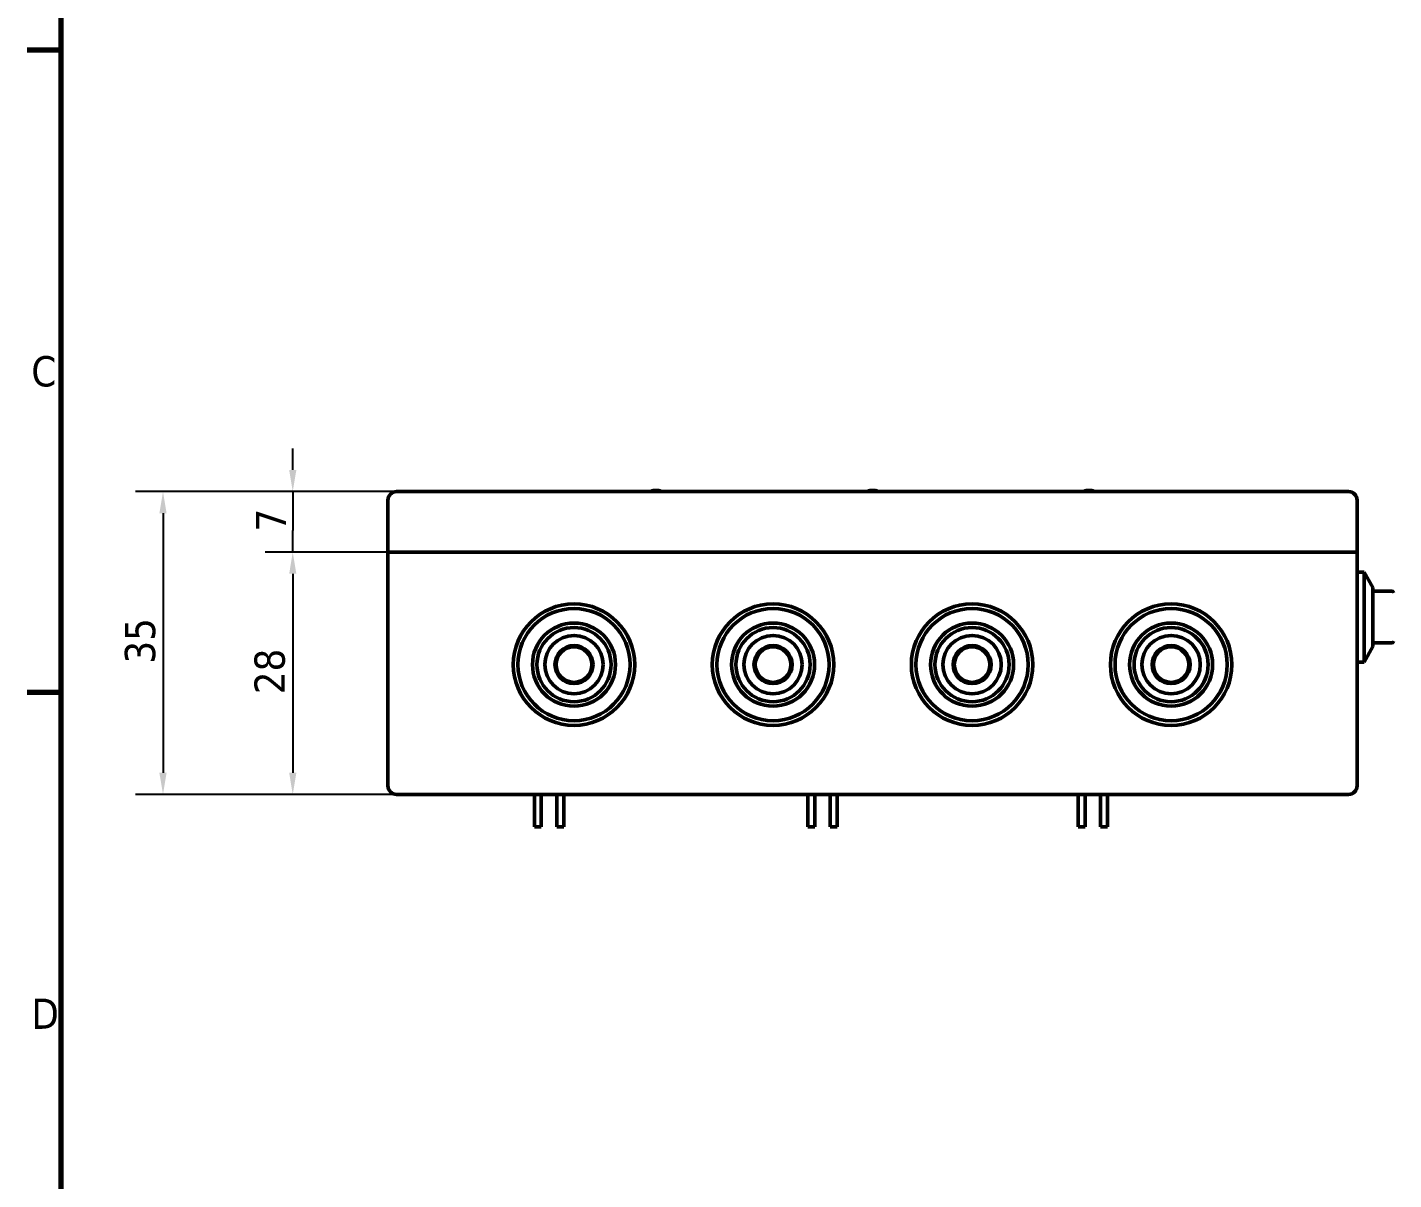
# Model space of a CAD drawing. Header units: millimetres. Extents: x -86 to 841, y -58 to 594.
# Drawn here: x 16.1 to 174, y 314.9 to 448.1 of the extents above; entities that cross this region are included whole.
import ezdxf

# ---------------------------------------------------------------- set-up
doc = ezdxf.new("R2010")
doc.units = ezdxf.units.MM
for name, color, linetype, lineweight in [('Border (ISO)', 7, 'Continuous', 70), ('Dimension (ISO)', 7, 'Continuous', 25), ('Visible (ISO)', 7, 'Continuous', 50)]:
    doc.layers.add(name, color=color, linetype=linetype, lineweight=lineweight)
doc.styles.add('Note Text (ISO)', font='tahoma.ttf')
doc.dimstyles.new('Default (ISO)', dxfattribs={"dimtxt": 3.5, "dimasz": 2.5, "dimexe": 3.175, "dimexo": 0, "dimgap": 0.762, "dimtad": 1, "dimrnd": 1e-08, "dimtxsty": 'Note Text (ISO)', "dimcen": 0.09, "dimdle": 10, "dimclrd": 256, "dimclre": 256, "dimclrt": 256, "dimadec": 0, "dimazin": 0, "dimtfac": 1.001486, "dimtmove": 0, "dimatfit": 3, "dimfxl": 1, "dimtolj": 1, "dimtzin": 0, "dimlwd": -1, "dimlwe": -1, "dimarcsym": 0})

# ---------------------------------------------------------------- blocks, each defined once
blk = doc.blocks.new('Borders Default Border')
at = {"layer": 'Border (ISO)'}
for p, q in [((20, 445.5), (16.1, 445.5)), ((20, 371.25), (16.1, 371.25))]:
    blk.add_line(p, q, dxfattribs=at)
at = {"layer": 'Border (ISO)', "flags": 128}
blk.add_lwpolyline([(20, 20), (20, 574), (821, 574), (821, 20), (20, 20)], dxfattribs=at)
at = {"layer": 'Border (ISO)', "char_height": 3.5, "attachment_point": 7, "style": 'Note Text (ISO)'}
for s, insert in [('C', (16.56, 406.56)), ('D', (16.57, 332.38))]:
    blk.add_mtext(s, dxfattribs=dict(at, insert=insert))
blk = doc.blocks.new('*D10')
at = {"layer": 'Defpoints', "color": 0, "transparency": 16777216}
for p in [(62.77, 394.47), (46.77, 387.47), (62.77, 387.47)]:
    blk.add_point(p, dxfattribs=at)
at = {"layer": 'Dimension (ISO)', "transparency": 16777216}
for p, q in [((46.77, 396.97), (46.77, 399.47)), ((62.77, 394.47), (43.6, 394.47)), ((46.77, 394.47), (46.77, 391.97)), ((46.77, 391.97), (46.77, 389.97)), ((46.77, 387.47), (46.77, 389.97)), ((62.77, 387.47), (43.6, 387.47)), ((46.77, 384.97), (46.77, 382.47))]:
    blk.add_line(p, q, dxfattribs=at)
for points in [[(46.36, 396.97), (47.19, 396.97), (46.77, 394.47)], [(46.36, 384.97), (47.19, 384.97), (46.77, 387.47)]]:
    blk.add_solid(points, dxfattribs=at)
at = {"layer": 'Dimension (ISO)', "transparency": 16777216, "insert": (42.51, 389.86), "char_height": 3.5, "attachment_point": 1, "rotation": 90, "style": 'Note Text (ISO)'}
blk.add_mtext('\\A1;7', dxfattribs=at)
blk = doc.blocks.new('*D11')
at = {"layer": 'Defpoints', "color": 0, "transparency": 16777216}
for p in [(62.77, 387.47), (46.77, 359.47), (62.77, 359.47)]:
    blk.add_point(p, dxfattribs=at)
at = {"layer": 'Dimension (ISO)', "transparency": 16777216}
for p, q in [((62.77, 387.47), (43.6, 387.47)), ((46.77, 384.97), (46.77, 361.97)), ((62.77, 359.47), (43.6, 359.47))]:
    blk.add_line(p, q, dxfattribs=at)
for points in [[(46.36, 384.97), (47.19, 384.97), (46.77, 387.47)], [(46.36, 361.97), (47.19, 361.97), (46.77, 359.47)]]:
    blk.add_solid(points, dxfattribs=at)
at = {"layer": 'Dimension (ISO)', "transparency": 16777216, "insert": (42.35, 371.06), "char_height": 3.5, "attachment_point": 1, "rotation": 90, "style": 'Note Text (ISO)'}
blk.add_mtext('\\A1;28', dxfattribs=at)
blk = doc.blocks.new('*D12')
at = {"layer": 'Defpoints', "color": 0, "transparency": 16777216}
for p in [(62.77, 394.47), (31.78, 359.47), (62.77, 359.47)]:
    blk.add_point(p, dxfattribs=at)
at = {"layer": 'Dimension (ISO)', "transparency": 16777216}
for p, q in [((62.77, 394.47), (28.6, 394.47)), ((31.78, 391.97), (31.78, 361.97)), ((62.77, 359.47), (28.6, 359.47))]:
    blk.add_line(p, q, dxfattribs=at)
for points in [[(31.36, 391.97), (32.19, 391.97), (31.78, 394.47)], [(31.36, 361.97), (32.19, 361.97), (31.78, 359.47)]]:
    blk.add_solid(points, dxfattribs=at)
at = {"layer": 'Dimension (ISO)', "transparency": 16777216, "insert": (27.37, 374.59), "char_height": 3.5, "attachment_point": 1, "rotation": 90, "style": 'Note Text (ISO)'}
blk.add_mtext('\\A1;35', dxfattribs=at)

msp = doc.modelspace()

# ---------------------------------------------------------------- linework, layer by layer
at = {"layer": 'Visible (ISO)'}
for p, q in [((57.773, 393.475), (57.773, 387.475)), ((58.773, 394.475), (62.773, 394.475)), ((164.773, 394.475), (62.773, 394.475)), ((164.773, 394.475), (168.773, 394.475)), ((169.773, 387.475), (169.773, 393.475)), ((57.773, 387.475), (57.773, 360.475)), ((57.773, 387.475), (62.773, 387.475)), ((57.773, 387.475), (62.773, 387.475)), ((62.773, 387.475), (164.773, 387.475)), ((164.773, 387.475), (62.773, 387.475)), ((164.773, 387.475), (169.773, 387.475)), ((164.773, 387.475), (169.773, 387.475)), ((169.773, 360.475), (169.773, 387.475)), ((170.573, 385.175), (169.773, 385.175)), ((170.573, 374.775), (170.573, 385.175)), ((170.573, 385.175), (171.573, 383.375)), ((171.573, 383.375), (171.573, 376.575)), ((173.793, 382.975), (171.573, 382.975)), ((171.573, 376.575), (170.573, 374.775)), ((171.573, 376.975), (173.793, 376.975)), ((170.573, 374.775), (169.773, 374.775)), ((62.773, 359.475), (58.773, 359.475)), ((62.773, 359.475), (164.773, 359.475)), ((74.693, 359.475), (74.693, 355.726)), ((75.493, 359.475), (75.493, 355.726)), ((77.293, 359.475), (77.293, 355.726)), ((78.093, 359.475), (78.093, 355.726)), ((106.291, 359.475), (106.291, 355.726)), ((107.091, 359.475), (107.091, 355.726)), ((108.891, 359.475), (108.891, 355.726)), ((109.691, 359.475), (109.691, 355.726)), ((137.533, 359.475), (137.533, 355.726)), ((138.333, 359.475), (138.333, 355.726)), ((140.133, 359.475), (140.133, 355.726)), ((140.933, 359.475), (140.933, 355.726)), ((168.773, 359.475), (164.773, 359.475)), ((74.693, 355.726), (75.493, 355.726)), ((77.293, 355.726), (78.093, 355.726)), ((106.291, 355.726), (107.091, 355.726)), ((108.891, 355.726), (109.691, 355.726)), ((137.533, 355.726), (138.333, 355.726)), ((140.133, 355.726), (140.933, 355.726))]:
    msp.add_line(p, q, dxfattribs=at)
for centre, radius in [((79.273, 374.475), 7.017), ((79.273, 374.475), 6.482), ((102.273, 374.475), 7.017), ((102.273, 374.475), 6.482), ((125.273, 374.475), 7.017), ((125.273, 374.475), 6.482), ((148.273, 374.475), 7.017), ((148.273, 374.475), 6.482), ((79.273, 374.475), 4.8), ((102.273, 374.475), 4.8), ((125.273, 374.475), 4.8), ((148.273, 374.475), 4.8), ((79.273, 374.475), 4.284), ((79.273, 374.475), 3.375), ((102.273, 374.475), 4.284), ((102.273, 374.475), 3.375), ((125.273, 374.475), 4.284), ((125.273, 374.475), 3.375), ((148.273, 374.475), 4.284), ((148.273, 374.475), 3.375), ((79.273, 374.475), 2.2), ((79.273, 374.475), 2.05), ((102.273, 374.475), 2.2), ((102.273, 374.475), 2.05), ((125.273, 374.475), 2.2), ((125.273, 374.475), 2.05), ((148.273, 374.475), 2.2), ((148.273, 374.475), 2.05)]:
    msp.add_circle(centre, radius, dxfattribs=at)
for centre, radius, start, end in [((58.773, 393.475), 1, 90, 180), ((88.758, 393.116), 1.5, 64.91936, 115.08064), ((113.773, 393.116), 1.5, 64.91936, 115.08064), ((138.773, 393.116), 1.5, 64.91936, 115.08064), ((168.773, 393.475), 1, 0, 90), ((173.793, 382.775), 0.2, 0, 90), ((173.793, 377.175), 0.2, 270, 0), ((58.773, 360.475), 1, 180, 270), ((168.773, 360.475), 1, 270, 0)]:
    msp.add_arc(centre, radius, start, end, dxfattribs=at)

# ---------------------------------------------------------------- block references
msp.add_blockref('Borders Default Border', (0, 0))

# ---------------------------------------------------------------- dimensions: what is measured, and where the dimension line sits
at = {"layer": 'Dimension (ISO)'}
for base, p1, p2, angle, override, picture, middle in [((46.773, 387.475), (62.773, 394.475), (62.773, 387.475), 90, {"dimgap": 0.762, "dimdec": 2, "dimtol": 0, "dimlim": 0, "dimtp": 0, "dimtm": 0, "dimtdec": 2, "dimtofl": 0}, '*D10', (46.773, 390.975)), ((31.778, 359.475), (62.773, 394.475), (62.773, 359.475), 90, {"dimgap": 0.762, "dimdec": 2, "dimtol": 0, "dimlim": 0, "dimtp": 0, "dimtm": 0, "dimtdec": 2, "dimtofl": 0, "dimatfit": 1}, '*D12', (31.778, 376.975)), ((46.773, 359.475), (62.773, 387.475), (62.773, 359.475), 270, {"dimgap": 0.762, "dimdec": 2, "dimtol": 0, "dimlim": 0, "dimtp": 0, "dimtm": 0, "dimtdec": 2, "dimtofl": 0, "dimatfit": 1}, '*D11', (46.773, 373.475))]:
    dim = msp.add_linear_dim(base=base, p1=p1, p2=p2, angle=angle, dimstyle='Default (ISO)', override=override, dxfattribs=at)
    dim.commit()
    dim.dimension.update_dxf_attribs({"geometry": picture, "text_midpoint": middle, "dimtype": 160})

doc.saveas('drawing.dxf')
